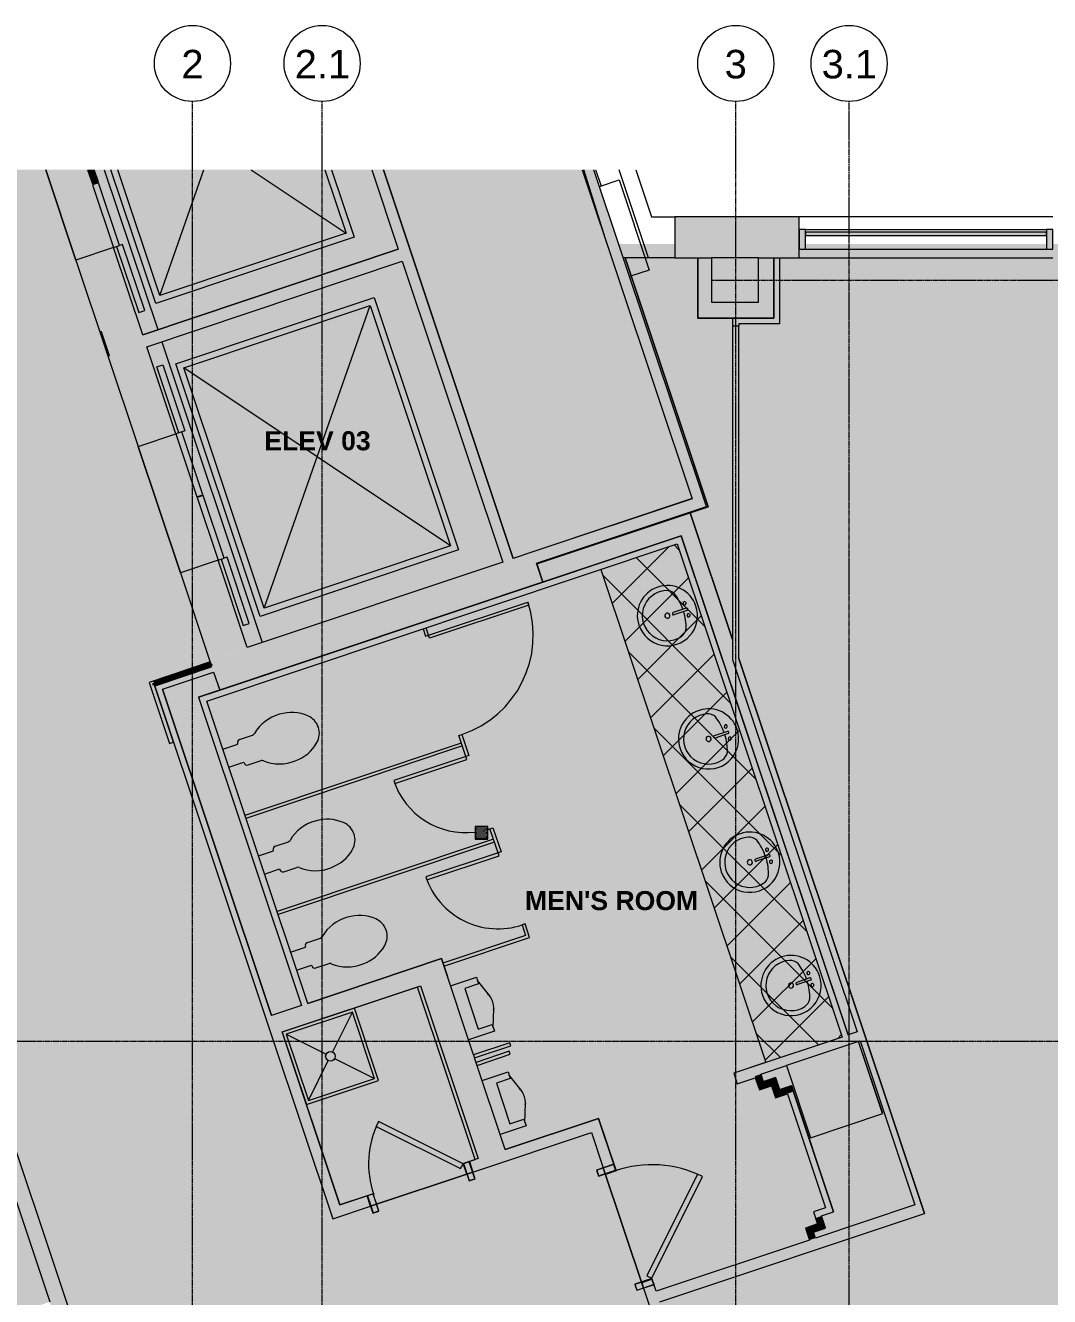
# Model space of a CAD drawing. Header units: inches. Extents: x 2468 to 5719, y -656 to 1380.
# Drawn here: x 2787.9 to 3111, y 979.6 to 1380.5 of the extents above; entities that cross this region are included whole.
import ezdxf

# ---------------------------------------------------------------- set-up
doc = ezdxf.new("R2010")
doc.units = ezdxf.units.IN
doc.header["$MEASUREMENT"] = 0
doc.linetypes.add('Grid Line 1_2_', pattern=[0.875, 0.5, -0.125, 0.125, -0.125])
for name, color, linetype, lineweight in [('7200-WISCONSIN-AVE-6TH-FLOOR-031418_dwg', 8, 'Continuous', 9), ('A-AREA-IDEN', 2, 'Continuous', 9), ('A-CLNG', 13, 'Continuous', 13), ('A-DETL', 90, 'Continuous', 9), ('A-DETL-GENF', 92, 'Continuous', 9), ('A-DOOR', 31, 'Continuous', 13), ('A-DOOR-FRAM', 31, 'Continuous', 20), ('A-GENM', 13, 'Continuous', 13), ('A-GLAZ-CURT', 52, 'Continuous', 9), ('A-GLAZ-CWMG', 51, 'Continuous', 13), ('A-WALL', 113, 'Continuous', 13), ('A-WALL-PATT', 111, 'Continuous', 13), ('Bb-col', 7, 'Continuous', 9), ('Bb-cor', 7, 'Continuous', 9), ('Bb-fix', 7, 'Continuous', 9), ('I-WALL', 2, 'Continuous', 13), ('P-SANR-FIXT', 6, 'Continuous', 13), ('Propidex Polylines', 7, 'Continuous', 9), ('Q-CASE', 31, 'Continuous', 13), ('S-COLS', 52, 'Continuous', 13), ('S-GRID', 1, 'Continuous', 9), ('S-GRID-IDEN', 1, 'Continuous', 9)]:
    doc.layers.add(name, color=color, linetype=linetype, lineweight=lineweight)
doc.styles.add('Swis721 Lt BT', font='swissl.ttf', dxfattribs={"height": 9})
doc.styles.add('Swis721 Lt BT_B', font='', dxfattribs={"height": 6})
doc.styles.get('Swis721 Lt BT_B').set_extended_font_data('Swis721 Lt BT', bold=True)

# ---------------------------------------------------------------- blocks, each defined once
blk = doc.blocks.new('Concrete-Rectangular-Column - 14_ x 14_-4901127-6TH FLOOR CONSTRUCTION')
at = {"layer": 'S-COLS', "lineweight": 9}
blk.add_hatch(color=7, dxfattribs=at).paths.add_polyline_path([(-7, -7.375), (7, -7.375), (7, 7.375), (-7, 7.375)], flags=0)
at = {"layer": 'S-COLS', "color": 8, "lineweight": 20}
for p, q in [((7, 7.375), (-7, 7.375)), ((-7, 7.375), (-7, -7.375)), ((7, -7.375), (7, 7.375)), ((-7, -7.375), (7, -7.375))]:
    blk.add_line(p, q, dxfattribs=at)
blk = doc.blocks.new('Concrete-Rectangular-Column - 24 x 24-4901126-6TH FLOOR CONSTRUCTION')
at = {"layer": 'S-COLS', "lineweight": 9}
blk.add_hatch(color=7, dxfattribs=at).paths.add_polyline_path([(-12, -12), (12, -12), (12, 12), (-12, 12), (-12, 9.82)], flags=0)
at = {"layer": 'S-COLS', "color": 8, "lineweight": 20}
for p, q in [((12, 12), (-12, 12)), ((-12, 12), (-12, -12)), ((12, -12), (12, 12)), ((-12, -12), (12, -12))]:
    blk.add_line(p, q, dxfattribs=at)
blk = doc.blocks.new('Elevator Door-Center - 42_ x 84_-4849891-6TH FLOOR CONSTRUCTION')
at = {"layer": 'A-DOOR'}
for points in [[(-4.03, 6.25), (-4.03, 8.25), (-24.9, 8.25), (-24.9, 6.25), (-7.62, 6.25)], [(17.1, 6.25), (17.1, 8.25), (-3.78, 8.25), (-3.78, 6.25), (16.51, 6.25)]]:
    blk.add_hatch(color=250, dxfattribs=at).paths.add_polyline_path(points, flags=0)
at = {"layer": 'A-DOOR', "color": 8, "lineweight": 20}
for p, q in [((-4.03, 8.25), (-24.9, 8.25)), ((-24.9, 8.25), (-24.9, 6.25)), ((-4.03, 6.25), (-4.03, 8.25)), ((17.1, 8.25), (-3.78, 8.25)), ((-3.78, 8.25), (-3.78, 6.25)), ((17.1, 6.25), (17.1, 8.25)), ((-24.9, 6.25), (-4.03, 6.25)), ((-3.78, 6.25), (17.1, 6.25))]:
    blk.add_line(p, q, dxfattribs=at)
blk = doc.blocks.new('Elevator Door-Center - 42_ x 84_-V3-6TH FLOOR CONSTRUCTION')
at = {"layer": 'A-DOOR'}
for points in [[(-4.03, 6.25), (-4.03, 8.25), (-8.09, 8.25), (-8.76, 6.25)], [(17.1, 6.25), (17.1, 8.25), (-3.78, 8.25), (-3.78, 6.25), (1.96, 6.25)]]:
    blk.add_hatch(color=250, dxfattribs=at).paths.add_polyline_path(points, flags=0)
at = {"layer": 'A-DOOR', "color": 8, "lineweight": 20}
for p, q in [((-4.03, 8.25), (-8.09, 8.25)), ((-4.03, 6.25), (-4.03, 8.25)), ((17.1, 8.25), (-3.78, 8.25)), ((-3.78, 8.25), (-3.78, 6.25)), ((17.1, 6.25), (17.1, 8.25)), ((-8.76, 6.25), (-4.03, 6.25)), ((-3.78, 6.25), (17.1, 6.25))]:
    blk.add_line(p, q, dxfattribs=at)
blk = doc.blocks.new('ELEVATOR CALLING - ELEVATOR CALLING-4852985-6TH FLOOR CONSTRUCTION')
at = {"layer": 'A-GENM', "color": 8, "lineweight": 20}
for p, q in [((4, 6), (-4, 6)), ((-4, 6), (-4, 5.75)), ((-4, 5.75), (4, 5.75)), ((4, 5.75), (4, 6))]:
    blk.add_line(p, q, dxfattribs=at)
blk = doc.blocks.new('Single Flush - OTJ_SOLIDFLUSH_ALUM  30_-6345621-6TH FLOOR CONSTRUCTION')
at = {"layer": 'A-DOOR', "color": 8, "lineweight": 20}
for p, q in [((-6.17, 22.83), (-7.41, 21.59)), ((-7.41, 21.59), (13.67, 0.51)), ((14.91, 1.75), (-6.17, 22.83)), ((13.67, 0.51), (14.91, 1.75))]:
    blk.add_line(p, q, dxfattribs=at)
at = {"layer": 'A-DOOR', "lineweight": 9}
blk.add_arc((14.91, 1.75), 29.81, 135, 180.5, dxfattribs=at)
at = {"layer": 'A-DOOR-FRAM', "color": 8}
for p, q in [((-17, 1.75), (-17, -4)), ((-15, 1.75), (-17, 1.75)), ((-16.94, 1.69), (-16.94, -3.94)), ((-15.06, 1.69), (-16.94, 1.69)), ((-15.06, -3.94), (-15.06, 1.69)), ((-15, -4), (-15, 1.75)), ((15, 1.75), (15, -4)), ((17, 1.75), (15, 1.75)), ((15.06, 1.69), (15.06, -3.94)), ((16.94, 1.69), (15.06, 1.69)), ((16.94, -3.94), (16.94, 1.69)), ((17, -4), (17, 1.75)), ((-17, -4), (-15, -4)), ((-16.94, -3.94), (-15.06, -3.94)), ((15, -4), (17, -4)), ((15.06, -3.94), (16.94, -3.94))]:
    blk.add_line(p, q, dxfattribs=at)
blk = doc.blocks.new('Plumbing Fixtures 8 - Plumbing Fixtures 1-4934093-6TH FLOOR CONSTRUCTION')
at = {"layer": 'P-SANR-FIXT', "lineweight": 9}
for p, q in [((2115.41, 454.6), (2112.58, 451.78)), ((2113.1, 451.75), (2115.42, 454.07)), ((2115.95, 453.54), (2113.63, 451.22)), ((2113.99, 450.87), (2116.31, 453.18)), ((2118.24, 451.78), (2115.41, 454.6)), ((2115.42, 454.07), (2115.95, 453.54)), ((2116.31, 453.18), (2116.84, 452.65)), ((2112.58, 451.78), (2115.41, 448.95)), ((2113.63, 451.22), (2113.1, 451.75)), ((2114.52, 450.33), (2113.99, 450.87)), ((2116.84, 452.65), (2114.52, 450.33)), ((2114.85, 450.01), (2117.17, 452.32)), ((2115.36, 449.49), (2114.85, 450.01)), ((2117.68, 451.81), (2115.36, 449.49)), ((2115.41, 448.95), (2118.24, 451.78)), ((2117.17, 452.32), (2117.68, 451.81))]:
    blk.add_line(p, q, dxfattribs=at)
blk = doc.blocks.new('Walls 3 - Walls 1-4934202-6TH FLOOR CONSTRUCTION')
at = {"layer": 'A-WALL', "lineweight": 9}
blk.add_hatch(color=7, dxfattribs=at).paths.add_polyline_path([(2833.37, 1153.94), (2834.67, 1154.37), (2828.65, 1172.39), (2846.67, 1178.42), (2846.23, 1179.72), (2826.91, 1173.26), (2831.18, 1160.49)], flags=0)
h = blk.add_hatch(color=7, dxfattribs=at)
h.paths.add_polyline_path([(2751.21, 1126.48), (2751.57, 1126.59), (2745.11, 1145.92), (2725.81, 1139.46), (2726.25, 1138.16), (2744.24, 1144.18), (2744.72, 1142.75), (2745.19, 1144.5), (2751.17, 1126.59)], flags=0)
h.paths.add_polyline_path([(2726.42, 1138.35), (2726.25, 1138.95), (2734.17, 1141.6), (2742.56, 1143.75), (2727.51, 1138.72)], flags=0)
at = {"layer": 'A-WALL', "color": 8, "lineweight": 20}
for p, q in [((2846.23, 1179.72), (2826.91, 1173.26)), ((2846.67, 1178.42), (2846.23, 1179.72)), ((2828.65, 1172.39), (2846.67, 1178.42)), ((2826.91, 1173.26), (2833.37, 1153.94)), ((2834.67, 1154.37), (2828.65, 1172.39)), ((2833.37, 1153.94), (2834.67, 1154.37)), ((2745.11, 1145.92), (2725.78, 1139.46)), ((2726.22, 1138.15), (2744.24, 1144.18)), ((2744.24, 1144.18), (2750.26, 1126.16)), ((2751.57, 1126.59), (2745.11, 1145.92)), ((2725.78, 1139.46), (2726.22, 1138.15)), ((2750.26, 1126.16), (2751.57, 1126.59))]:
    blk.add_line(p, q, dxfattribs=at)
blk = doc.blocks.new('Sink Vanity-Round - 19_ x 19_-4893120-6TH FLOOR CONSTRUCTION')
at = {"layer": 'P-SANR-FIXT', "lineweight": 9}
for p, q in [((3.43, 9.73), (3.43, 5.36)), ((4.18, 9.73), (4.18, 5.36))]:
    blk.add_line(p, q, dxfattribs=at)
for centre, radius, start, end in [((3.81, 3.35), 9.5, 90, 270), ((3.81, 3.35), 9.5, 270, 90), ((3.81, -9.17), 17.81, 91.2067, 109.2086), ((1.81, 9.73), 0.5, 360, 180), ((1.81, 9.73), 0.5, 180, 360), ((3.81, 9.73), 0.375, 360, 180), ((3.81, -9.17), 17.81, 70.7914, 88.7933), ((5.81, 9.73), 0.5, 360, 180), ((5.81, 9.73), 0.5, 180, 360), ((3.81, 3.35), 7.93, 165.3071, 14.6929), ((0.05, 4.11), 4.12, 120.7927, 162.1904), ((3.81, 3.35), 0.813, 360, 180), ((3.81, 5.36), 0.375, 180, 360), ((7.56, 4.11), 4.12, 17.8096, 59.2073), ((3.81, 3.35), 0.813, 180, 360)]:
    blk.add_arc(centre, radius, start, end, dxfattribs=at)
blk = doc.blocks.new('WOMENS_ SINKS7 - WOMENS_ SINKS-4985055-6TH FLOOR CONSTRUCTION')
at = {"layer": 'Q-CASE', "lineweight": 9}
h = blk.add_hatch(dxfattribs=at)
h.set_pattern_fill('FP_1', color=256, style=0, pattern_type=2)
h.set_pattern_definition([(26.517, (-94.918, 994.024), (-5.058876, 10.139), []), (116.517, (-94.918, 994.024), (-10.139, -5.058876), [])])
h.paths.add_polyline_path([(3104.61, 1035.18), (3130, 1035.18), (3130, 1199.18), (3104.61, 1199.18), (3104.61, 1039.98)], flags=0)
blk.add_line((3104.61, 1199.18), (3104.61, 1035.18), dxfattribs=at)
blk = doc.blocks.new('urinal partition3 - urinal partition1-4988773-6TH FLOOR CONSTRUCTION')
at = {"layer": 'P-SANR-FIXT', "lineweight": 9}
for p, q in [((3176.29, 1510.59), (3175.59, 1509.89)), ((3175.59, 1509.89), (3184.08, 1501.41)), ((3184.78, 1502.11), (3176.29, 1510.59)), ((3184.08, 1501.41), (3184.78, 1502.11))]:
    blk.add_line(p, q, dxfattribs=at)
blk = doc.blocks.new('System Panel - Glazed-5927131-6TH FLOOR CONSTRUCTION')
at = {"layer": 'A-GLAZ-CURT'}
blk.add_hatch(color=7, dxfattribs=at).paths.add_polyline_path([(-38, 0.5), (-38, -0.5), (38, -0.5), (38, 0.5)], flags=0)
at = {"layer": 'A-GLAZ-CURT', "color": 8, "lineweight": 20}
for p, q in [((38, 0.5), (-38, 0.5)), ((-38, 0.5), (-38, -0.5)), ((38, -0.5), (38, 0.5)), ((-38, -0.5), (38, -0.5))]:
    blk.add_line(p, q, dxfattribs=at)
blk = doc.blocks.new('Rectangular Mullion - 2_ x 6_ rectangular-5927115-6TH FLOOR CONSTRUCTION')
at = {"layer": 'A-GLAZ-CWMG', "lineweight": 9}
blk.add_hatch(color=7, dxfattribs=at).paths.add_polyline_path([(0, 1.375), (0, -4.875), (-2, -4.875), (-2, 1.375)], flags=0)
at = {"layer": 'A-GLAZ-CWMG', "color": 8, "lineweight": 20}
for p, q in [((-2, 1.375), (0, 1.375)), ((-2, -4.875), (-2, 1.375)), ((0, 1.375), (0, -4.875)), ((0, -4.875), (-2, -4.875))]:
    blk.add_line(p, q, dxfattribs=at)
blk = doc.blocks.new('Rectangular Mullion - 2_ x 6_ rectangular-5927116-6TH FLOOR CONSTRUCTION')
at = {"layer": 'A-GLAZ-CWMG', "lineweight": 9}
blk.add_hatch(color=7, dxfattribs=at).paths.add_polyline_path([(-1, 1.37), (1, 1.37), (1, -4.87), (-1, -4.87), (-1, -3.44)], flags=0)
at = {"layer": 'A-GLAZ-CWMG', "color": 8, "lineweight": 20}
for p, q in [((-1, 1.37), (1, 1.37)), ((-1, -4.87), (-1, 1.37)), ((1, 1.37), (1, -4.87)), ((1, -4.87), (-1, -4.87))]:
    blk.add_line(p, q, dxfattribs=at)
blk = doc.blocks.new('Rectangular Mullion - 2_ x 6_ rectangular-5911032-6TH FLOOR CONSTRUCTION')
at = {"layer": 'A-GLAZ-CWMG', "lineweight": 9}
for p, q in [((4354, 1316.13), (4430, 1316.13)), ((4354, 1309.88), (4430, 1309.88))]:
    blk.add_line(p, q, dxfattribs=at)
blk = doc.blocks.new('Single Flush - OTJ_SOLIDFLUSH_ALUM-6345622-6TH FLOOR CONSTRUCTION')
at = {"layer": 'A-DOOR', "color": 8, "lineweight": 20}
for p, q in [((-7.42, 27.07), (-8.65, 25.84)), ((-8.65, 25.84), (16.67, 0.51)), ((17.91, 1.75), (-7.42, 27.07)), ((16.67, 0.51), (17.91, 1.75))]:
    blk.add_line(p, q, dxfattribs=at)
at = {"layer": 'A-DOOR', "lineweight": 9}
blk.add_arc((17.91, 1.75), 35.81, 135, 180.5, dxfattribs=at)
at = {"layer": 'A-DOOR-FRAM', "color": 8}
for p, q in [((-20, 1.75), (-20, -4)), ((-18, 1.75), (-20, 1.75)), ((-19.94, 1.69), (-19.94, -3.94)), ((-18.06, 1.69), (-19.94, 1.69)), ((-18.06, -3.94), (-18.06, 1.69)), ((-18, -4), (-18, 1.75)), ((18, 1.75), (18, -4)), ((20, 1.75), (18, 1.75)), ((18.06, 1.69), (18.06, -3.94)), ((19.94, 1.69), (18.06, 1.69)), ((19.94, -3.94), (19.94, 1.69)), ((20, -4), (20, 1.75)), ((-20, -4), (-18, -4)), ((-19.94, -3.94), (-18.06, -3.94)), ((18, -4), (20, -4)), ((18.06, -3.94), (19.94, -3.94))]:
    blk.add_line(p, q, dxfattribs=at)
blk = doc.blocks.new('Generic Models 25 - Generic Models 5-6386193-6TH FLOOR CONSTRUCTION')
at = {"layer": 'A-CLNG', "lineweight": 50}
for p, q in [((2846.19, 1179.05), (2828.41, 1173.1)), ((2846.39, 1178.46), (2846.19, 1179.05)), ((2828.61, 1172.51), (2846.39, 1178.46)), ((2828.41, 1173.1), (2828.61, 1172.51))]:
    blk.add_line(p, q, dxfattribs=at)
blk = doc.blocks.new('7200-WISCONSIN-AVE-6TH-FLOOR-031418_dwg-5450642-6TH FLOOR CONSTRUCTION')
at = {"layer": 'Bb-col'}
for p, q in [((3000, 1288.13), (3000, 1307.13)), ((3000, 1307.13), (3000, 1288.13)), ((2984.7, 1303.3), (2978.53, 1301.24)), ((2938.5, 1211.23), (2857.89, 1184.29)), ((2947.99, 1214.4), (2941.82, 1212.34)), ((2951.16, 1204.92), (2949.18, 1210.84)), ((3058.34, 1037.25), (3050.74, 1060))]:
    blk.add_line(p, q, dxfattribs=at)
at = {"layer": 'Bb-col', "flags": 128}
blk.add_lwpolyline([(2969.02, 1329.69), (2975.19, 1331.75), (2984.7, 1303.3)], dxfattribs=at)
blk.add_lwpolyline([(3024, 1307.13), (3024, 1288.13), (3000, 1288.13), (3024, 1288.13)], close=True, dxfattribs=at)
at = {"layer": 'Bb-cor'}
for p, q in [((2812.8, 1334.94), (2829.66, 1284.51)), ((2830.28, 1295.26), (2844.17, 1334.94)), ((2882.39, 1334.94), (2889.08, 1314.92)), ((2884.5, 1334.94), (2891.62, 1313.65)), ((2900.84, 1334.94), (2941.82, 1212.34)), ((2967.8, 1334.94), (2969.5, 1329.85)), ((3112, 1320.13), (3032, 1320.13)), ((2818.57, 1311.38), (2817.62, 1311.06)), ((2815.72, 1310.43), (2803.87, 1306.46)), ((2824.92, 1282.91), (2815.73, 1310.42)), ((2824.91, 1282.92), (2905.53, 1309.87)), ((3032, 1307.13), (3112, 1307.13)), ((2863.25, 1196.62), (2896.69, 1292.15)), ((3011, 1288.13), (3011, 1285.62)), ((2835.38, 1251.62), (2826.19, 1279.12)), ((2830.93, 1280.7), (2862.63, 1185.87)), ((2998.25, 1231.21), (2947.99, 1214.4)), ((2848.69, 1211.79), (2836.84, 1207.83)), ((2857.89, 1184.29), (2848.7, 1211.78)), ((2851.54, 1212.74), (2850.59, 1212.42)), ((2846.23, 1179.73), (2826.91, 1173.27)), ((3013, 1180.78), (3071.49, 1005.8)), ((2831.18, 1171.13), (2865.58, 1068.23)), ((2842.56, 1168.62), (2849.2, 1170.84)), ((2876.96, 1072.03), (2845.1, 1167.35)), ((2925.43, 1154.14), (2857.14, 1131.32)), ((2925.75, 1153.2), (2857.46, 1130.37)), ((2935.57, 1123.8), (2867.29, 1100.97)), ((2935.89, 1122.85), (2867.6, 1100.02)), ((2884.8, 1056.67), (2891.07, 1069.25)), ((2870.21, 1062.27), (2882.78, 1056)), ((2885.47, 1054.66), (2898.05, 1048.38)), ((3021.43, 1053.38), (3011.37, 1050.02)), ((3040.34, 1007.51), (3036.55, 1006.24)), ((3037.81, 1002.45), (3034.02, 1001.18)), ((3040.35, 1001.19), (3039.08, 1004.97))]:
    blk.add_line(p, q, dxfattribs=at)
at = {"layer": 'Bb-cor', "flags": 128}
for points in [[(2891.62, 1313.65), (2829.02, 1292.73), (2814.91, 1334.94)], [(2859.11, 1334.94), (2889.08, 1314.92), (2830.28, 1295.26), (2817.02, 1334.94)], [(2992.74, 1307.13), (2984.47, 1307.13), (2975.18, 1334.94)], [(2980.45, 1334.94), (2985.4, 1320.13), (2992.74, 1320.13)], [(2816.68, 1310.73), (2823.65, 1289.88), (2825.54, 1290.51), (2818.57, 1311.38)], [(3025.75, 1307.13), (3025.75, 1286.38), (3013, 1286.38), (3013, 1285.62)], [(2979.01, 1301.4), (3003.32, 1228.68), (2949.26, 1210.61)], [(2922.06, 1216.28), (2863.25, 1196.62), (2837.89, 1272.5), (2896.69, 1292.15), (2922.06, 1216.28), (2837.89, 1272.5)], [(2951.14, 1204.92), (2994.79, 1219.5), (3047.42, 1062.05)], [(2849.65, 1212.1), (2856.62, 1191.24), (2858.51, 1191.88), (2851.54, 1212.74)], [(2913.38, 1190.17), (2914.17, 1187.81), (2915.12, 1188.13), (2946.42, 1198.59), (2946.74, 1197.64), (2915.44, 1187.18), (2915.12, 1188.13), (2914.33, 1190.49)], [(2919.95, 1083.78), (2946.98, 1092.81), (2945.56, 1097.08), (2944.61, 1096.77), (2945.72, 1093.45), (2919.63, 1084.73)], [(2929.09, 1018.82), (2927.12, 1018.17), (2926.01, 1021.49), (2929.81, 1022.76), (2911.62, 1077.17), (2868.94, 1062.9), (2887.13, 1008.49)], [(2877.18, 1041.41), (2898.05, 1048.38), (2891.07, 1069.25), (2870.21, 1062.27), (2877.18, 1041.41), (2883.46, 1053.99)], [(2930.41, 1052.48), (2940.85, 1055.97), (2940.53, 1056.92), (2930.1, 1053.43)], [(3019.91, 1049.7), (3020.7, 1047.34), (3024.5, 1048.61), (3025.76, 1044.81), (3029.56, 1046.08), (3042.87, 1006.25)], [(2939.29, 1025.92), (2968.69, 1035.75), (2974.24, 1019.16), (2970.92, 1018.05), (2970.21, 1020.17)], [(2887.13, 1008.49), (2897.56, 1011.98), (2898.67, 1008.66), (2896.83, 1008.04)], [(3068.48, 1008.48), (3037.19, 998.02), (3036.56, 999.91)], [(3035.29, 997.39), (2986.92, 981.22), (2985.65, 985.01), (2982.33, 983.9), (2982.89, 982.23)]]:
    blk.add_lwpolyline(points, dxfattribs=at)
for points in [[(2924.59, 1215.02), (2861.99, 1194.09), (2835.36, 1273.76), (2897.96, 1294.68)], [(2838.22, 1252.58), (2836.33, 1251.94), (2829.35, 1272.81), (2831.25, 1273.44)], [(2927.8, 1150.19), (2926.85, 1149.88), (2904.09, 1142.27), (2904.41, 1141.32), (2927.17, 1148.93), (2926.85, 1149.88), (2924.64, 1156.52), (2925.58, 1156.83)], [(2937.95, 1119.84), (2937, 1119.53), (2914.24, 1111.92), (2914.55, 1110.97), (2937.32, 1118.58), (2937, 1119.53), (2934.46, 1127.11), (2935.41, 1127.43)], [(2876.55, 1040.14), (2899.31, 1047.75), (2891.7, 1070.51), (2868.94, 1062.9)]]:
    blk.add_lwpolyline(points, close=True, dxfattribs=at)
at = {"layer": 'Bb-cor'}
blk.add_circle((2884.13, 1055.33), 1.5, dxfattribs=at)
for centre, radius, start, end in [((2915.12, 1188.13), 33, 288.4834, 18.4834), ((2926.85, 1149.88), 24, 198.4832, 276.9396), ((2926.85, 1149.88), 24, 283.6756, 285.8139), ((2926.85, 1149.88), 24, 286.7229, 288.4832), ((2937, 1119.53), 24, 198.4832, 288.4832)]:
    blk.add_arc(centre, radius, start, end, dxfattribs=at)
at = {"layer": 'Bb-fix'}
for p, q in [((2855.46, 1155.27), (2859.6, 1156.65)), ((2858.16, 1147.21), (2862.3, 1148.59)), ((2866.72, 1121.6), (2870.86, 1122.99)), ((2869.41, 1113.54), (2873.55, 1114.92)), ((2876.86, 1091.25), (2881, 1092.64)), ((2879.56, 1083.19), (2883.7, 1084.58)), ((2935.88, 1063.27), (2927.72, 1060.54)), ((2945.86, 1033.39), (2937.7, 1030.67))]:
    blk.add_line(p, q, dxfattribs=at)
at = {"layer": 'Bb-fix', "flags": 128}
for points in [[(2850.17, 1152.18), (2854.91, 1153.77), (2854.83, 1154.01)], [(2852.07, 1146.49), (2856.81, 1148.08), (2856.89, 1147.84)], [(2861.42, 1118.51), (2866.16, 1120.1), (2866.09, 1120.34)], [(2863.32, 1112.82), (2868.07, 1114.41), (2868.15, 1114.17)], [(2871.57, 1088.17), (2876.31, 1089.75), (2876.23, 1089.99)], [(2873.47, 1082.47), (2878.21, 1084.06), (2878.29, 1083.82)], [(2922.01, 1077.61), (2930.17, 1080.34), (2930.88, 1078.21), (2926.5, 1076.74), (2930.78, 1063.94), (2935.16, 1065.4), (2935.88, 1063.27)], [(2935.52, 1064.34), (2935.64, 1070.44), (2935.62, 1070.05), (2935.64, 1070.42), (2935.64, 1070.81), (2935.61, 1071.2), (2935.56, 1071.59), (2935.47, 1071.98), (2935.37, 1072.38), (2935.24, 1072.76), (2935.09, 1073.14), (2934.92, 1073.5), (2934.72, 1073.85), (2934.51, 1074.18), (2934.29, 1074.49), (2934.04, 1074.77), (2933.79, 1075.03), (2934.3, 1074.47), (2930.53, 1079.27)], [(2932, 1047.74), (2940.16, 1050.47), (2940.87, 1048.33), (2936.48, 1046.87), (2940.76, 1034.06), (2945.15, 1035.53), (2945.86, 1033.39)], [(2945.51, 1034.46), (2945.63, 1040.57), (2945.61, 1040.17), (2945.63, 1040.55), (2945.63, 1040.93), (2945.6, 1041.32), (2945.54, 1041.71), (2945.46, 1042.11), (2945.36, 1042.5), (2945.23, 1042.89), (2945.08, 1043.26), (2944.9, 1043.62), (2944.71, 1043.97), (2944.5, 1044.3), (2944.27, 1044.61), (2944.03, 1044.9), (2943.77, 1045.16), (2944.28, 1044.6), (2940.51, 1049.4)]]:
    blk.add_lwpolyline(points, dxfattribs=at)
at = {"layer": 'Bb-fix'}
for centre, radius, start, end in [((2871.48, 1150.53), 13.1, 104.9323, 149.899), ((2871.92, 1151), 12.77, 66.3116, 107.3949), ((2874.64, 1157.2), 6, 330.658, 66.308), ((2855.78, 1154.32), 1, 108.4748, 198.4748), ((2859.28, 1157.6), 1, 288.4844, 329.901), ((2868.74, 1160.52), 12.77, 289.5713, 330.6546), ((2857.84, 1148.16), 1, 198.4836, 288.4836), ((2862.61, 1147.64), 1, 67.0663, 108.4829), ((2868.11, 1160.63), 13.1, 247.067, 292.0336), ((2882.73, 1116.87), 13.1, 104.9332, 149.8999), ((2883.18, 1117.33), 12.77, 66.3124, 107.3958), ((2885.9, 1123.53), 6, 330.658, 66.308), ((2870.54, 1123.93), 1, 288.4844, 329.901), ((2867.03, 1120.65), 1, 108.4858, 198.4858), ((2880, 1126.85), 12.77, 289.5719, 330.6552), ((2873.87, 1113.98), 1, 67.0663, 108.4829), ((2879.36, 1126.96), 13.1, 247.067, 292.0337), ((2869.09, 1114.49), 1, 198.4836, 288.4836), ((2892.88, 1086.52), 13.1, 104.9332, 149.8999), ((2893.32, 1086.98), 12.77, 66.3116, 107.3949), ((2896.04, 1093.18), 6, 330.6595, 66.3094), ((2877.18, 1090.3), 1, 108.477, 198.477), ((2880.68, 1093.59), 1, 288.4719, 329.8885), ((2890.14, 1096.5), 12.77, 289.5713, 330.6546), ((2879.24, 1084.14), 1, 198.4836, 288.4836), ((2884.01, 1083.63), 1, 67.0663, 108.4829), ((2889.5, 1096.61), 13.1, 247.067, 292.0337)]:
    blk.add_arc(centre, radius, start, end, dxfattribs=at)
at = {"layer": 'Propidex Polylines'}
for p, q in [((2803.87, 1306.45), (2794.35, 1334.94)), ((2794.35, 1334.94), (2803.87, 1306.45)), ((2977.09, 1307.13), (2976.56, 1307.13)), ((2836.84, 1207.82), (2823.52, 1247.66)), ((2823.52, 1247.66), (2836.84, 1207.82)), ((3013, 1180.78), (3071.49, 1005.8)), ((3071.49, 1005.8), (3013, 1180.78)), ((2929.09, 1018.82), (2896.83, 1008.04)), ((2896.83, 1008.04), (2929.09, 1018.82)), ((2982.89, 982.23), (2970.21, 1020.17)), ((2970.21, 1020.17), (2982.89, 982.23))]:
    blk.add_line(p, q, dxfattribs=at)
at = {"layer": 'Propidex Polylines', "flags": 128}
for points in [[(2951.16, 1204.92), (2949.26, 1210.61), (2997.63, 1226.78), (3003.32, 1228.68), (2977.09, 1307.13)], [(2992.74, 1307.13), (2977.09, 1307.13), (3003.32, 1228.68), (2997.63, 1226.78), (3011, 1186.77)], [(3011, 1186.77), (2997.63, 1226.78), (2949.26, 1210.61), (2951.16, 1204.92)]]:
    blk.add_lwpolyline(points, dxfattribs=at)
blk = doc.blocks.new('Grid - Grid Head - Circle-50561-6TH FLOOR CONSTRUCTION')
at = {"layer": 'S-GRID-IDEN'}
blk.add_circle((0, 0), 0.125, dxfattribs=at)

msp = doc.modelspace()

# ---------------------------------------------------------------- hatches: boundary and pattern name
at = {"layer": 'A-DETL-GENF'}
h = msp.add_hatch(color=9, dxfattribs=at)
h.paths.add_polyline_path([(3824.41, 691.12), (3829.75, 691.12), (3829.75, 712.12), (3783.5, 712.12), (3783.5, 691.12), (3804.5, 691.12)], flags=0)
h.paths.add_polyline_path([(3797.97, 715.62), (3960.5, 715.62), (3960.5, 808.12), (3960, 808.12), (3960, 831.12), (3957.25, 831.12), (3957.25, 833.98), (3917.25, 833.98), (3917.25, 831.12), (3916, 831.12), (3916, 808.62), (3783.5, 808.62), (3783.5, 715.62)], flags=0)
h.paths.add_polyline_path([(3678.56, 715.62), (3780, 715.62), (3780, 831.12), (3744, 831.12), (3744, 808.12), (3720, 808.12), (3720, 831.12), (3718.25, 831.12), (3718.25, 833.98), (3678.25, 833.98), (3678.25, 831.12), (3676, 831.12), (3676, 715.62)], flags=0)
h.paths.add_polyline_path([(3672.5, 715.62), (3672.5, 831.12), (3643.5, 831.12), (3643.5, 715.62)], flags=0)
h.paths.add_polyline_path([(3982.75, 766.13), (3982.75, 808.12), (3964, 808.12), (3964, 766.13), (3980.55, 766.13)], flags=0)
h.paths.add_polyline_path([(2815.72, 1310.42), (2809.11, 1330.21), (2811, 1330.85), (2817.62, 1311.05)], flags=0)
h.paths.add_polyline_path([(2662.35, 805.76), (2833.81, 865.19), (2817.01, 915.45), (2808.71, 912.67), (2787.78, 975.27), (2795.61, 977.89), (2771.67, 1049.52), (2757.94, 1044.93), (2750.33, 1067.69), (2773.1, 1075.3), (2780.7, 1052.54), (2776.41, 1051.1), (2801.46, 976.15), (2793.63, 973.54), (2812.34, 917.58), (2819.22, 919.88), (2837.85, 864.14), (2922.38, 892.4), (2921.3, 895.52), (2921.77, 895.69), (2903.61, 948.09), (2940.61, 960.46), (2946.33, 943.39), (2990.89, 958.29), (2982.89, 982.23), (2986.21, 983.34), (2986.92, 981.21), (3035.29, 997.38), (3034.02, 1001.17), (3037.82, 1002.44), (3036.55, 1006.23), (3040.34, 1007.5), (3028.3, 1043.54), (3024.5, 1042.29), (3023.23, 1046.07), (3019.44, 1044.8), (3018.17, 1048.59), (3012.48, 1046.69), (3011.37, 1050.01), (3045.52, 1061.42), (2993.52, 1216.96), (2845.1, 1167.35), (2876.96, 1072.03), (2919.16, 1086.14), (2939.29, 1025.91), (2968.69, 1035.74), (2973.53, 1021.28), (2970.21, 1020.17), (2966.48, 1031.31), (2929.08, 1018.81), (2927.97, 1022.13), (2930.76, 1023.06), (2912.53, 1077.6), (2868.9, 1063.01), (2887.13, 1008.48), (2895.72, 1011.35), (2896.83, 1008.03), (2884.92, 1004.05), (2834.67, 1154.37), (2833.37, 1153.94), (2826.91, 1173.26), (2846.23, 1179.72), (2836.84, 1207.82), (2848.69, 1211.78), (2857.89, 1184.28), (2938.5, 1211.22), (2906.8, 1306.07), (2826.19, 1279.12), (2835.38, 1251.61), (2823.52, 1247.65), (2803.89, 1306.46), (2815.72, 1310.42), (2824.92, 1282.91), (2905.53, 1309.86), (2897.15, 1334.94), (2809.64, 1334.94), (2810.92, 1331.08), (2809.03, 1330.45), (2807.53, 1334.94), (2660.47, 1334.94), (2670.13, 1306.03), (2658.28, 1302.07), (2649.08, 1329.57), (2560.85, 1300.08), (2592.56, 1205.24), (2680.78, 1234.73), (2671.59, 1262.24), (2683.45, 1266.2), (2703.1, 1207.4), (2691.25, 1203.43), (2682.05, 1230.94), (2593.82, 1201.45), (2625.53, 1106.6), (2713.76, 1136.1), (2704.56, 1163.6), (2716.42, 1167.56), (2725.81, 1139.47), (2745.11, 1145.92), (2751.57, 1126.59), (2751.21, 1126.48), (2763.58, 1089.49), (2758.84, 1087.9), (2742.83, 1135.8), (2576.39, 1080.16), (2605.71, 992.43), (2750.33, 1040.78), (2751.44, 1037.46), (2603.5, 988), (2506.5, 1278.2), (2552.5, 1293.58), (2553.61, 1290.26), (2510.93, 1275.99), (2574.8, 1084.9), (2617.47, 1099.17), (2616.04, 1103.43), (2622.21, 1105.49), (2545.51, 1334.94), (2499.16, 1334.94), (2499.16, 1306.46), (2495.66, 1306.46), (2495.66, 1334.94), (2470.58, 1334.94), (2470.58, 1306.46), (2484.96, 1306.46), (2588.65, 996.28), (2597.66, 999.29), (2660.71, 810.66)], flags=0)
h.paths.add_polyline_path([(3885.5, 812.12), (3885.5, 831.12), (3872, 831.12), (3872, 833.98), (3797, 833.98), (3797, 831.12), (3783.5, 831.12), (3783.5, 812.12), (3830.75, 812.12)], flags=0)
h.paths.add_polyline_path([(3912.5, 812.12), (3912.5, 831.12), (3889, 831.12), (3889, 812.12)], flags=0)
h.paths.add_polyline_path([(2925.15, 896.62), (3714.46, 896.62), (3714.46, 1046.38), (3693.25, 1046.38), (3693.25, 1073.88), (3714.46, 1073.88), (3714.46, 1311.48), (3712, 1311.48), (3712, 1309.88), (3710, 1309.88), (3710, 1311.48), (3634, 1311.48), (3634, 1309.88), (3632, 1309.88), (3632, 1311.48), (3592, 1311.48), (3592, 1309.88), (3590, 1309.88), (3590, 1311.48), (3514, 1311.48), (3514, 1309.88), (3512, 1309.88), (3512, 1311.48), (3472, 1311.48), (3472, 1309.88), (3470, 1309.88), (3470, 1311.48), (3394, 1311.48), (3394, 1309.88), (3392, 1309.88), (3392, 1311.48), (3352, 1311.48), (3352, 1309.88), (3350, 1309.88), (3350, 1311.48), (3274, 1311.48), (3274, 1309.88), (3272, 1309.88), (3272, 1311.48), (3232, 1311.48), (3232, 1309.88), (3230, 1309.88), (3230, 1311.48), (3154, 1311.48), (3154, 1309.88), (3152, 1309.88), (3152, 1311.48), (3112, 1311.48), (3112, 1309.88), (3110, 1309.88), (3110, 1311.48), (3034, 1311.48), (3034, 1309.88), (3032, 1309.88), (3032, 1307.13), (2992.74, 1307.13), (2992.74, 1311.48), (2975.11, 1311.48), (3002.76, 1228.75), (2949.18, 1210.84), (2951.16, 1204.91), (2994.79, 1219.49), (3047.41, 1062.06), (3050.26, 1063.01), (3011, 1180.45), (3011, 1285.62), (3013, 1285.62), (3013, 1180.77), (3071.49, 1005.79), (2988.03, 977.89), (2998.69, 946.01), (2917.44, 918.86), (2925.08, 896.83)], flags=0)
h.paths.add_polyline_path([(2917.41, 918.96), (2918.1, 919.19), (2939.36, 929.99), (2916.26, 922.27)], flags=0)
h.paths.add_polyline_path([(2915.93, 923.23), (2942.21, 932.01), (2934.61, 954.76), (2908.07, 945.89), (2908.46, 944.78)], flags=0)
h.paths.add_polyline_path([(2945.53, 933.12), (2946.01, 933.28), (2944.47, 937.89), (2943.99, 937.73)], flags=0)
h.paths.add_polyline_path([(2949.33, 934.39), (2993.9, 949.29), (2992.36, 953.9), (2947.79, 939), (2949.14, 934.95)], flags=0)
h.paths.add_polyline_path([(2942.53, 942.12), (2943, 942.28), (2938.4, 956.03), (2937.93, 955.87), (2942.21, 943.05)], flags=0)
h.paths.add_polyline_path([(3037.19, 998.01), (3068.49, 1008.47), (3051.21, 1060.16), (3050.73, 1060), (3058.34, 1037.24), (3035.58, 1029.63), (3027.97, 1052.39), (3019.91, 1049.7), (3020.7, 1047.33), (3024.5, 1048.6), (3025.76, 1044.8), (3029.56, 1046.07), (3042.87, 1006.24), (3039.08, 1004.97), (3040.34, 1001.17), (3036.55, 999.91), (3037.15, 998.14)], flags=0)
h.paths.add_polyline_path([(3264, 1048.12), (3240, 1048.12), (3240, 1072.12), (3264, 1072.12)], flags=0)
h.paths.add_polyline_path([(3696.25, 1049.38), (3714.46, 1049.38), (3714.46, 1070.88), (3696.25, 1070.88)], flags=0)
h.paths.add_polyline_path([(3499.63, 1050.25), (3484.88, 1050.25), (3484.88, 1064.25), (3499.63, 1064.25)], flags=0)
h.paths.add_polyline_path([(3520.69, 1050.25), (3505.94, 1050.25), (3505.94, 1064.25), (3520.69, 1064.25)], flags=0)
h.paths.add_polyline_path([(2865.58, 1068.23), (2875.06, 1071.4), (2842.56, 1168.61), (2849.2, 1170.83), (2847.3, 1176.52), (2831.18, 1171.13), (2864.52, 1071.4)], flags=0)
h.paths.add_polyline_path([(2727.51, 1134.37), (2741.72, 1139.12), (2741.56, 1139.59), (2727.35, 1134.84)], flags=0)
h.paths.add_polyline_path([(2726.42, 1138.35), (2742.56, 1143.75), (2734.17, 1141.6), (2726.22, 1138.94), (2726.25, 1138.86)], flags=0)
h.paths.add_polyline_path([(2702.67, 1162.97), (2696.05, 1182.77), (2697.94, 1183.4), (2704.56, 1163.6)], flags=0)
h.paths.add_polyline_path([(2695.97, 1183), (2689.35, 1202.8), (2691.25, 1203.43), (2697.86, 1183.64), (2696.05, 1183.03)], flags=0)
h.paths.add_polyline_path([(2848.69, 1211.78), (2842.08, 1231.58), (2843.97, 1232.21), (2850.59, 1212.41), (2849.2, 1211.95)], flags=0)
h.paths.add_polyline_path([(2941.82, 1212.33), (2998.25, 1231.2), (2963.58, 1334.94), (2900.84, 1334.94), (2941.13, 1214.39)], flags=0)
h.paths.add_polyline_path([(2842, 1231.82), (2835.38, 1251.61), (2837.28, 1252.25), (2843.89, 1232.45), (2842.08, 1231.84)], flags=0)
h.paths.add_polyline_path([(2669.69, 1261.6), (2663.08, 1281.4), (2664.97, 1282.03), (2671.59, 1262.24)], flags=0)
h.paths.add_polyline_path([(2663, 1281.64), (2656.38, 1301.44), (2658.28, 1302.07), (2664.89, 1282.27), (2663.08, 1281.66)], flags=0)
h.paths.add_polyline_path([(3484.88, 1293.13), (3484.87, 1293.13), (3484.88, 1307.13), (3499.62, 1307.13), (3499.62, 1293.13)], flags=0)
h.paths.add_polyline_path([(3244.62, 1293.13), (3244.62, 1307.13), (3259.37, 1307.13), (3259.37, 1293.13)], flags=0)
h.paths.add_polyline_path([(3011, 1293.13), (3004.37, 1293.13), (3004.37, 1307.13), (3019.12, 1307.13), (3019.12, 1293.13), (3013, 1293.13)], flags=0)
h.paths.add_polyline_path([(2559.58, 1303.87), (2647.81, 1333.37), (2647.29, 1334.94), (2549.2, 1334.94), (2558.72, 1306.46)], flags=0)
at = {"layer": 'A-WALL-PATT', "lineweight": 9}
for points in [[(2938.5, 1211.22), (2941.82, 1212.33), (2900.84, 1334.94), (2897.15, 1334.94), (2938.13, 1212.33)], [(2998.25, 1231.2), (3001.57, 1232.31), (2967.27, 1334.94), (2963.58, 1334.94), (2991.71, 1250.77)], [(2826.19, 1279.12), (2906.8, 1306.07), (2905.53, 1309.86), (2824.92, 1282.91)], [(3011, 1180.45), (3013, 1180.77), (3013, 1285.62), (3011, 1285.62), (3011, 1180.77)], [(2949.18, 1210.84), (3002.76, 1228.75), (3001.57, 1232.31), (2947.99, 1214.39), (2949.05, 1211.22)], [(2845.1, 1167.35), (2995.42, 1217.6), (2994.79, 1219.49), (2844.46, 1169.24)], [(3045.52, 1061.42), (3047.41, 1062.06), (2995.42, 1217.6), (2993.52, 1216.96), (3038.49, 1082.44)], [(2849.2, 1170.83), (2951.16, 1204.91), (2947.99, 1214.39), (2846.03, 1180.31), (2849.1, 1171.13)], [(3069.6, 1005.15), (3071.49, 1005.79), (3013, 1180.77), (3011, 1180.45), (3069.38, 1005.79)], [(2831.18, 1171.13), (2847.3, 1176.52), (2846.67, 1178.42), (2830.54, 1173.03), (2830.76, 1172.39)], [(2863.68, 1067.59), (2865.58, 1068.23), (2830.54, 1173.03), (2828.65, 1172.39), (2830.58, 1166.6)], [(2875.06, 1071.4), (2876.96, 1072.03), (2844.46, 1169.24), (2842.56, 1168.61), (2865.58, 1099.77)], [(2865.58, 1061.9), (2921.06, 1080.45), (2919.16, 1086.14), (2863.68, 1067.59), (2865.58, 1061.92)], [(2930.76, 1023.06), (2939.29, 1025.91), (2921.06, 1080.45), (2912.53, 1077.6), (2929.31, 1027.4)], [(2883.81, 1007.37), (2887.13, 1008.48), (2868.9, 1063.01), (2865.58, 1061.9), (2876.96, 1027.87)], [(3018.01, 1049.07), (3051.21, 1060.16), (3050.26, 1063.01), (3017.06, 1051.91), (3017.8, 1049.7)], [(3012.48, 1046.69), (3018.17, 1048.59), (3017.06, 1051.91), (3011.37, 1050.01)], [(3019.44, 1044.8), (3021.34, 1045.43), (3019.91, 1049.7), (3018.01, 1049.07), (3018.17, 1048.59)], [(3021.34, 1045.43), (3025.13, 1046.7), (3024.5, 1048.6), (3020.7, 1047.33), (3021.13, 1046.07)], [(3024.5, 1042.27), (3026.4, 1042.91), (3025.13, 1046.7), (3023.23, 1046.07)], [(3026.4, 1042.91), (3030.19, 1044.17), (3029.56, 1046.07), (3025.76, 1044.8), (3026.19, 1043.54)], [(3040.34, 1007.5), (3042.24, 1008.13), (3030.19, 1044.17), (3028.3, 1043.54), (3032.94, 1029.63)], [(2988.03, 977.89), (3069.6, 1005.15), (3068.49, 1008.47), (2986.92, 981.21)], [(3037.18, 1004.34), (3042.87, 1006.24), (3042.24, 1008.13), (3036.55, 1006.23), (3036.97, 1004.97)], [(3034.66, 999.27), (3038.45, 1000.54), (3037.82, 1002.44), (3034.02, 1001.17), (3034.45, 999.91)], [(3038.45, 1000.54), (3040.34, 1001.19), (3039.08, 1004.97), (3037.19, 1004.32), (3038.24, 1001.18)], [(3035.29, 997.38), (3037.19, 998.01), (3036.55, 999.91), (3034.66, 999.27), (3035.22, 997.58)]]:
    msp.add_hatch(color=7, dxfattribs=at).paths.add_polyline_path(points, flags=0)
h = msp.add_hatch(color=7, dxfattribs=at)
h.paths.add_polyline_path([(4438.13, 1307.13), (4440, 1307.13), (4440, 1312.12), (4464, 1312.12), (4464, 1307.13), (4485.08, 1307.13), (4480.74, 1320.13), (4432, 1320.13), (4432, 1307.13)], flags=0)
h.paths.add_polyline_path([(3032, 1307.13), (3032, 1320.13), (2992.74, 1320.13), (2992.74, 1307.13), (3019.12, 1307.13)], flags=0)
h = msp.add_hatch(color=7, dxfattribs=at)
h.paths.add_polyline_path([(2846.03, 1180.31), (2857.89, 1184.28), (2848.69, 1211.78), (2836.84, 1207.82), (2844.46, 1185.02)], flags=0)
h.paths.add_polyline_path([(2823.52, 1247.65), (2835.38, 1251.61), (2815.72, 1310.42), (2803.87, 1306.45)], flags=0)
h = msp.add_hatch(color=7, dxfattribs=at)
h.paths.add_polyline_path([(2796.72, 974.57), (2801.46, 976.15), (2776.38, 1051.1), (2771.67, 1049.52), (2796.19, 976.15)], flags=0)
h.paths.add_polyline_path([(2758.84, 1087.9), (2763.58, 1089.49), (2745.19, 1144.5), (2744.72, 1142.75), (2744.2, 1144.16), (2740.45, 1142.91), (2758.31, 1089.49)], flags=0)
h = msp.add_hatch(color=7, dxfattribs=at)
h.paths.add_polyline_path([(2884.92, 1004.05), (2896.83, 1008.03), (2895.72, 1011.35), (2883.81, 1007.37)], flags=0)
h.paths.add_polyline_path([(2929.08, 1018.81), (2969.8, 1032.42), (2968.69, 1035.74), (2927.97, 1022.13)], flags=0)
h = msp.add_hatch(color=7, dxfattribs=at)
h.paths.add_polyline_path([(2993.9, 949.29), (2997.22, 950.4), (2986.21, 983.34), (2982.89, 982.23), (2993.53, 950.4)], flags=0)
h.paths.add_polyline_path([(2970.21, 1020.17), (2973.53, 1021.28), (2969.8, 1032.42), (2966.48, 1031.31), (2969.8, 1021.38)], flags=0)

# ---------------------------------------------------------------- linework, layer by layer
at = {"layer": 'A-DETL'}
msp.add_line((2971.42, 1311.48), (2964.06, 1334.94), dxfattribs=at)
at = {"layer": 'A-DETL', "lineweight": 13}
for p, q in [((2876.96, 1072.03), (2919.16, 1086.14)), ((2919.16, 1086.14), (2921.06, 1080.45))]:
    msp.add_line(p, q, dxfattribs=at)
at = {"layer": 'A-WALL', "color": 8, "lineweight": 20}
for p, q in [((3032, 1320.13), (2992.74, 1320.13)), ((2992.74, 1320.13), (2992.74, 1307.13)), ((3032, 1307.13), (3032, 1320.13)), ((2992.74, 1307.13), (3004.37, 1307.13)), ((3019.12, 1307.13), (3032, 1307.13)), ((2938.5, 1211.22), (2857.89, 1184.28)), ((2947.99, 1214.39), (2941.82, 1212.33)), ((2951.16, 1204.91), (2949.18, 1210.84)), ((2849.2, 1170.83), (2951.16, 1204.91)), ((2846.03, 1180.31), (2846.67, 1178.42)), ((2847.3, 1176.52), (2849.2, 1170.83)), ((2919.16, 1086.14), (2876.96, 1072.03)), ((2929.31, 1055.79), (2919.16, 1086.14)), ((2868.9, 1063.01), (2912.53, 1077.6)), ((2912.53, 1077.6), (2930.76, 1023.06)), ((2875.06, 1071.4), (2865.58, 1068.23)), ((2863.68, 1067.59), (2865.58, 1061.9)), ((3050.26, 1063.01), (3047.41, 1062.06)), ((3045.52, 1061.42), (3017.06, 1051.91)), ((3050.73, 1060), (3051.21, 1060.16)), ((2939.29, 1025.91), (2929.62, 1054.85)), ((3019.91, 1049.7), (3027.97, 1052.39))]:
    msp.add_line(p, q, dxfattribs=at)
at = {"layer": 'I-WALL', "color": 8, "lineweight": 20}
for p, q in [((2897.15, 1334.94), (2905.53, 1309.86)), ((2941.82, 1212.33), (2900.84, 1334.94)), ((2963.58, 1334.94), (2998.25, 1231.2)), ((3002.76, 1228.75), (2967.27, 1334.94)), ((2815.72, 1310.42), (2803.87, 1306.45)), ((2824.92, 1282.91), (2815.72, 1310.42)), ((2905.53, 1309.86), (2824.92, 1282.91)), ((2803.87, 1306.45), (2823.52, 1247.65)), ((2826.19, 1279.12), (2906.8, 1306.07)), ((2906.8, 1306.07), (2938.5, 1211.22)), ((3013, 1285.62), (3011, 1285.62)), ((3011, 1285.62), (3011, 1180.45)), ((3013, 1180.77), (3013, 1285.62)), ((2835.38, 1251.61), (2826.19, 1279.12)), ((2823.52, 1247.65), (2835.38, 1251.61)), ((2998.25, 1231.2), (2947.99, 1214.39)), ((2949.18, 1210.84), (3002.76, 1228.75)), ((2994.79, 1219.49), (2842.56, 1168.61)), ((3047.41, 1062.06), (2994.79, 1219.49)), ((2845.1, 1167.35), (2993.52, 1216.96)), ((2993.52, 1216.96), (3045.52, 1061.42)), ((2848.69, 1211.78), (2836.84, 1207.82)), ((2857.89, 1184.28), (2848.69, 1211.78)), ((2836.84, 1207.82), (2846.03, 1180.31)), ((3011, 1180.45), (3050.26, 1063.01)), ((3071.49, 1005.79), (3013, 1180.77)), ((2846.67, 1178.42), (2828.65, 1172.39)), ((2831.18, 1171.13), (2847.3, 1176.52)), ((2828.65, 1172.39), (2863.68, 1067.59)), ((2865.58, 1068.23), (2831.18, 1171.13)), ((2842.56, 1168.61), (2875.06, 1071.4)), ((2876.96, 1072.03), (2845.1, 1167.35)), ((2887.13, 1008.48), (2868.9, 1063.01)), ((2865.58, 1061.9), (2884.92, 1004.05)), ((3051.21, 1060.16), (3068.49, 1008.47)), ((2801.46, 976.15), (2776.41, 1051.1)), ((3017.06, 1051.91), (3011.37, 1050.01)), ((2771.67, 1049.52), (2795.61, 977.89)), ((3011.37, 1050.01), (3012.48, 1046.69)), ((3012.48, 1046.69), (3018.17, 1048.59)), ((3018.17, 1048.59), (3019.44, 1044.8)), ((3020.7, 1047.33), (3019.91, 1049.7)), ((3024.5, 1048.6), (3020.7, 1047.33)), ((3025.76, 1044.8), (3024.5, 1048.6)), ((3019.44, 1044.8), (3023.23, 1046.07)), ((3023.23, 1046.07), (3024.5, 1042.27)), ((3024.5, 1042.27), (3028.3, 1043.54)), ((3029.56, 1046.07), (3025.76, 1044.8)), ((3028.3, 1043.54), (3040.34, 1007.5)), ((3042.87, 1006.24), (3029.56, 1046.07)), ((2968.69, 1035.74), (2939.29, 1025.91)), ((2973.53, 1021.28), (2968.69, 1035.74)), ((2929.08, 1018.81), (2966.48, 1031.31)), ((2966.48, 1031.31), (2970.21, 1020.17)), ((2930.76, 1023.06), (2927.97, 1022.13)), ((2927.97, 1022.13), (2929.08, 1018.81)), ((2970.21, 1020.17), (2973.53, 1021.28)), ((2895.72, 1011.35), (2887.13, 1008.48)), ((2896.83, 1008.03), (2895.72, 1011.35)), ((2884.92, 1004.05), (2896.83, 1008.03)), ((3040.34, 1007.5), (3036.55, 1006.23)), ((3068.49, 1008.47), (3037.19, 998.01)), ((2988.03, 977.89), (3071.49, 1005.79)), ((3037.82, 1002.44), (3034.02, 1001.17)), ((3036.55, 1006.23), (3037.82, 1002.44)), ((3039.08, 1004.97), (3042.87, 1006.24)), ((3040.35, 1001.18), (3039.08, 1004.97)), ((3034.02, 1001.17), (3035.29, 997.38)), ((3036.55, 999.91), (3040.35, 1001.18)), ((3037.19, 998.01), (3036.55, 999.91)), ((3035.29, 997.38), (2986.92, 981.21)), ((2986.21, 983.34), (2982.89, 982.23)), ((2982.89, 982.23), (2990.89, 958.29)), ((2986.92, 981.21), (2986.21, 983.34))]:
    msp.add_line(p, q, dxfattribs=at)
at = {"layer": 'S-GRID', "linetype": 'Grid Line 1_2_'}
for p, q in [((2840.62, -16.1), (2840.62, 1356.46)), ((2881.52, -16.1), (2881.52, 1356.46)), ((3012, -16.1), (3012, 1356.46)), ((3047.75, 26.47), (3047.75, 1356.46)), ((3004.37, 1300.13), (4862.49, 1300.13)), ((2467.88, 1060.12), (4862.49, 1060.12))]:
    msp.add_line(p, q, dxfattribs=at)

# ---------------------------------------------------------------- block references
at = {"layer": '7200-WISCONSIN-AVE-6TH-FLOOR-031418_dwg', "color": 7}
msp.add_blockref('7200-WISCONSIN-AVE-6TH-FLOOR-031418_dwg-5450642-6TH FLOOR CONSTRUCTION', (0, 0), dxfattribs=at)
msp.add_blockref('7200-WISCONSIN-AVE-6TH-FLOOR-031418_dwg-5450642-6TH FLOOR CONSTRUCTION', (0, 0), dxfattribs=at)
msp.add_blockref('7200-WISCONSIN-AVE-6TH-FLOOR-031418_dwg-5450642-6TH FLOOR CONSTRUCTION', (0, 0), dxfattribs=at)
at = {"layer": 'A-CLNG'}
msp.add_blockref('Generic Models 25 - Generic Models 5-6386193-6TH FLOOR CONSTRUCTION', (0, 0), dxfattribs=at)
at = {"layer": 'A-DOOR'}
for name, p, rotation in [('Elevator Door-Center - 42_ x 84_-V3-6TH FLOOR CONSTRUCTION', (2804.38, 1324.65), 288.4833072846014), ('Elevator Door-Center - 42_ x 84_-4849891-6TH FLOOR CONSTRUCTION', (2837.35, 1226.01), 288.4833072846014), ('Single Flush - OTJ_SOLIDFLUSH_ALUM  30_-6345621-6TH FLOOR CONSTRUCTION', (2912.4, 1015.08), 18.4833333333335), ('Single Flush - OTJ_SOLIDFLUSH_ALUM-6345622-6TH FLOOR CONSTRUCTION', (2978.21, 1001.76), 288.4833333333356)]:
    msp.add_blockref(name, p, dxfattribs=dict(at, rotation=rotation))
at = {"layer": 'A-GENM', "lineweight": 9, "rotation": 108.4833072846015}
msp.add_blockref('ELEVATOR CALLING - ELEVATOR CALLING-4852985-6TH FLOOR CONSTRUCTION', (2818.67, 1281.88), dxfattribs=at)
at = {"layer": 'A-GLAZ-CURT', "rotation": 180}
msp.add_blockref('System Panel - Glazed-5927131-6TH FLOOR CONSTRUCTION', (3072, 1314.75), dxfattribs=at)
at = {"layer": 'A-GLAZ-CWMG', "lineweight": 9, "extrusion": (0, 0, -1)}
for name, p in [('Rectangular Mullion - 2_ x 6_ rectangular-5927115-6TH FLOOR CONSTRUCTION', (-3032, 1314.75)), ('Rectangular Mullion - 2_ x 6_ rectangular-5927116-6TH FLOOR CONSTRUCTION', (-3111, 1314.75))]:
    msp.add_blockref(name, p, dxfattribs=at)
at = {"layer": 'A-GLAZ-CWMG', "lineweight": 9}
msp.add_blockref('Rectangular Mullion - 2_ x 6_ rectangular-5911032-6TH FLOOR CONSTRUCTION', (-1320, 0), dxfattribs=at)
at = {"layer": 'A-WALL', "lineweight": 9}
msp.add_blockref('Walls 3 - Walls 1-4934202-6TH FLOOR CONSTRUCTION', (0, 0), dxfattribs=at)
at = {"layer": 'P-SANR-FIXT', "lineweight": 9}
for name, p, rotation in [('Sink Vanity-Round - 19_ x 19_-4893120-6TH FLOOR CONSTRUCTION', (2986.06, 1196.86), 288.4833593820561), ('Sink Vanity-Round - 19_ x 19_-4893120-6TH FLOOR CONSTRUCTION', (2999.05, 1157.98), 288.4833593820561), ('Plumbing Fixtures 8 - Plumbing Fixtures 1-4934093-6TH FLOOR CONSTRUCTION', (1116.48, 2302.13), 315.0000000000002), ('Sink Vanity-Round - 19_ x 19_-4893120-6TH FLOOR CONSTRUCTION', (3012.05, 1119.09), 288.4833593820561), ('Sink Vanity-Round - 19_ x 19_-4893120-6TH FLOOR CONSTRUCTION', (3025.05, 1080.21), 288.4833593820561), ('urinal partition3 - urinal partition1-4988773-6TH FLOOR CONSTRUCTION', (2862.91, -2460.79), 63.4833333333338)]:
    msp.add_blockref(name, p, dxfattribs=dict(at, rotation=rotation))
at = {"layer": 'Q-CASE', "lineweight": 9, "rotation": 18.48333333333437}
msp.add_blockref('WOMENS_ SINKS7 - WOMENS_ SINKS-4985055-6TH FLOOR CONSTRUCTION', (405.16, -912.66), dxfattribs=at)
at = {"layer": 'S-COLS', "lineweight": 9}
for name, p, rotation in [('Concrete-Rectangular-Column - 14_ x 14_-4901127-6TH FLOOR CONSTRUCTION', (3011.75, 1300.13), 89.99999999999385), ('Concrete-Rectangular-Column - 24 x 24-4901126-6TH FLOOR CONSTRUCTION', (3043.16, 1044.82), 18.4833333333335)]:
    msp.add_blockref(name, p, dxfattribs=dict(at, rotation=rotation))
at = {"layer": 'S-GRID-IDEN', "xscale": 95.99999999999994, "yscale": 95.99999999999994, "zscale": 95.99999999999994}
for p in [(2840.62, 1368.46), (2881.52, 1368.46), (3012, 1368.46), (3047.75, 1368.46)]:
    msp.add_blockref('Grid - Grid Head - Circle-50561-6TH FLOOR CONSTRUCTION', p, dxfattribs=at)

# ---------------------------------------------------------------- texts
at = {"layer": 'A-AREA-IDEN', "char_height": 6, "attachment_point": 1, "style": 'Swis721 Lt BT_B'}
for s, insert, width in [('ELEV 03', (2863.29, 1252.47), 40.602), ("MEN'S ROOM", (2945.52, 1107.44), 67.872)]:
    msp.add_mtext(s, dxfattribs=dict(at, insert=insert, width=width))
at = {"layer": 'S-GRID-IDEN', "char_height": 9, "attachment_point": 1, "style": 'Swis721 Lt BT'}
for s, insert, width in [('2', (2837.12, 1372.75), 8.181), ('2.1', (2872.88, 1372.75), 20.604), ('3', (3008.5, 1372.75), 8.181), ('3.1', (3039.1, 1372.75), 20.604)]:
    msp.add_mtext(s, dxfattribs=dict(at, insert=insert, width=width))

doc.saveas('drawing.dxf')
